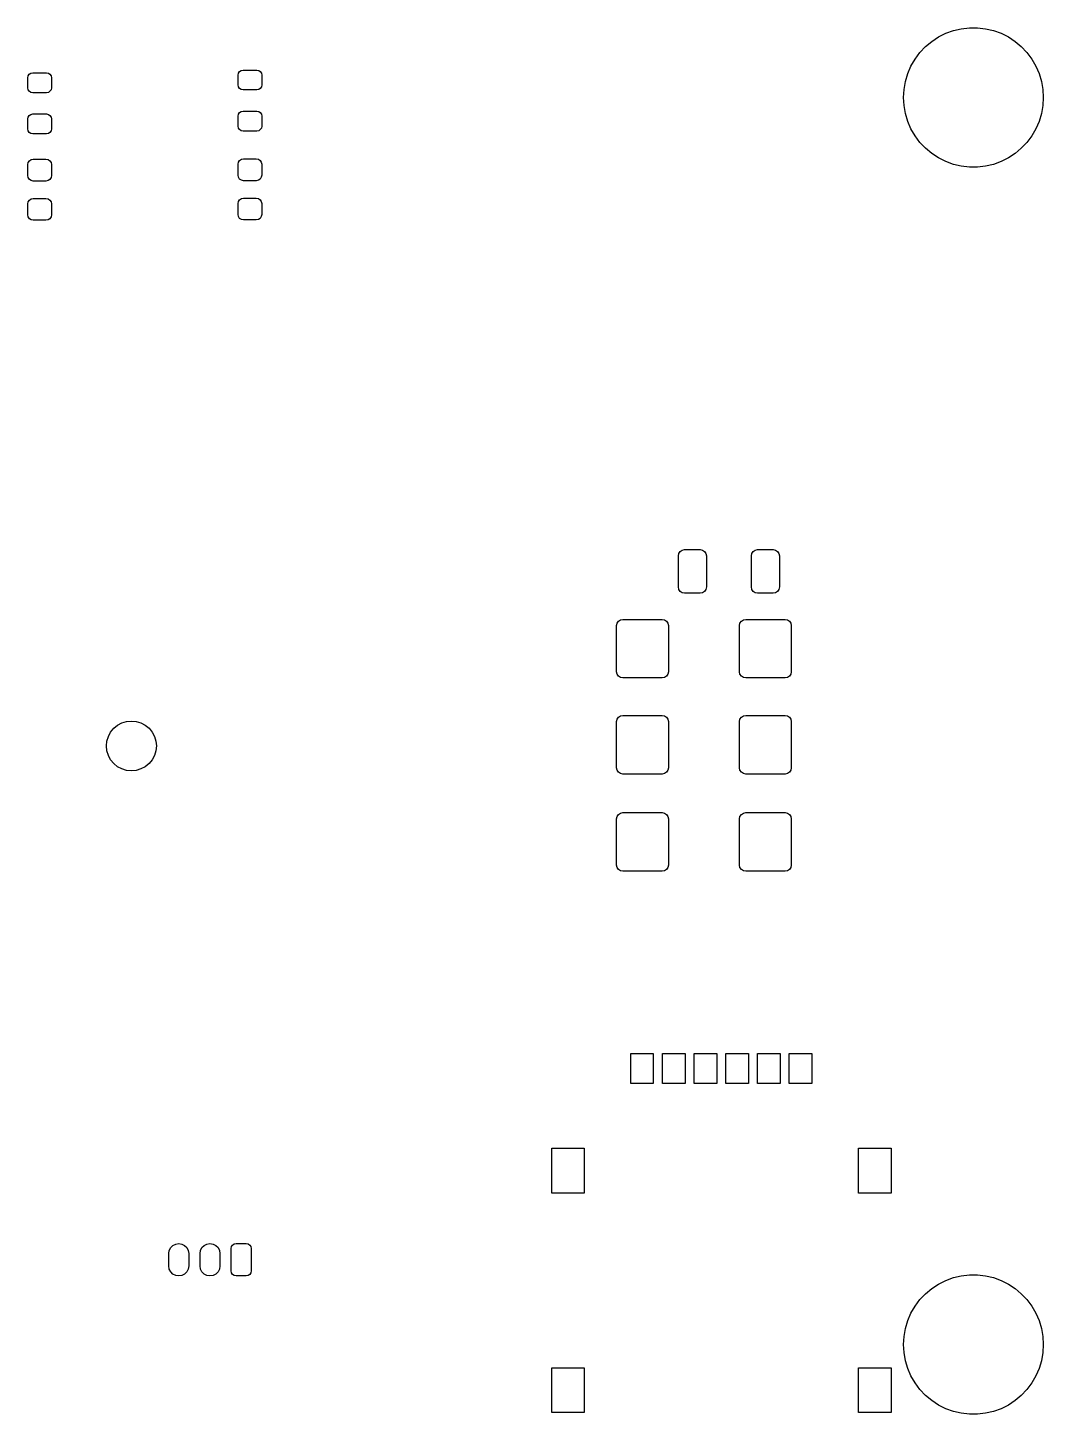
# Model space of a CAD drawing. Extents: x 102.2 to 183.8, y -142.8 to -86.6.
# Drawn here: x 143.1 to 183.8, y -142.8 to -87.2 of the extents above; entities that cross this region are included whole.
import ezdxf

# ---------------------------------------------------------------- set-up
doc = ezdxf.new("R2010")
doc.units = 0
doc.layers.add('BLACK', color=7, linetype='CONTINUOUS')

msp = doc.modelspace()

# ---------------------------------------------------------------- linework, layer by layer
at = {"layer": 'BLACK', "linetype": 'CONTINUOUS'}
for p, q in [((180.197, -87.3176), (180.514, -87.2425)), ((180.514, -87.2425), (180.837, -87.2047)), ((180.837, -87.2047), (181.163, -87.2047)), ((181.163, -87.2047), (181.486, -87.2425)), ((181.486, -87.2425), (181.803, -87.3176)), ((179.079, -87.9634), (179.328, -87.7541)), ((179.328, -87.7541), (179.6, -87.5751)), ((179.6, -87.5751), (179.891, -87.429)), ((179.891, -87.429), (180.197, -87.3176)), ((181.803, -87.3176), (182.109, -87.429)), ((182.109, -87.429), (182.4, -87.5751)), ((182.4, -87.5751), (182.672, -87.7541)), ((182.672, -87.7541), (182.921, -87.9634)), ((178.661, -88.4614), (178.855, -88.2002)), ((178.855, -88.2002), (179.079, -87.9634)), ((182.921, -87.9634), (183.145, -88.2002)), ((183.145, -88.2002), (183.339, -88.4614)), ((151.584, -88.9586), (151.648, -88.9152)), ((151.648, -88.9152), (151.725, -88.9)), ((151.725, -88.9), (152.275, -88.9)), ((152.275, -88.9), (152.352, -88.9152)), ((152.352, -88.9152), (152.416, -88.9586)), ((178.369, -89.0423), (178.498, -88.7434)), ((178.498, -88.7434), (178.661, -88.4614)), ((183.339, -88.4614), (183.502, -88.7434)), ((183.502, -88.7434), (183.631, -89.0423)), ((143.095, -89.2123), (143.11, -89.1358)), ((143.095, -89.6123), (143.095, -89.2123)), ((143.11, -89.1358), (143.154, -89.0709)), ((143.154, -89.0709), (143.218, -89.0276)), ((143.218, -89.0276), (143.295, -89.0123)), ((143.295, -89.0123), (143.845, -89.0123)), ((143.845, -89.0123), (143.922, -89.0276)), ((143.922, -89.0276), (143.986, -89.0709)), ((143.986, -89.0709), (144.03, -89.1358)), ((144.03, -89.1358), (144.045, -89.2123)), ((144.045, -89.2123), (144.045, -89.6123)), ((151.525, -89.1), (151.54, -89.0235)), ((151.525, -89.5), (151.525, -89.1)), ((151.54, -89.5765), (151.525, -89.5)), ((151.54, -89.0235), (151.584, -88.9586)), ((152.416, -88.9586), (152.46, -89.0235)), ((152.46, -89.0235), (152.475, -89.1)), ((152.475, -89.5), (152.46, -89.5765)), ((152.475, -89.1), (152.475, -89.5)), ((178.219, -89.6749), (178.275, -89.3543)), ((178.275, -89.3543), (178.369, -89.0423)), ((183.631, -89.0423), (183.725, -89.3543)), ((183.725, -89.3543), (183.781, -89.6749)), ((143.11, -89.6889), (143.095, -89.6123)), ((143.154, -89.7538), (143.11, -89.6889)), ((143.218, -89.7971), (143.154, -89.7538)), ((143.295, -89.8123), (143.218, -89.7971)), ((143.845, -89.8123), (143.295, -89.8123)), ((143.922, -89.7971), (143.845, -89.8123)), ((143.986, -89.7538), (143.922, -89.7971)), ((144.03, -89.6889), (143.986, -89.7538)), ((144.045, -89.6123), (144.03, -89.6889)), ((151.584, -89.6414), (151.54, -89.5765)), ((151.648, -89.6848), (151.584, -89.6414)), ((151.725, -89.7), (151.648, -89.6848)), ((152.275, -89.7), (151.725, -89.7)), ((152.352, -89.6848), (152.275, -89.7)), ((152.416, -89.6414), (152.352, -89.6848)), ((152.46, -89.5765), (152.416, -89.6414)), ((178.2, -90), (178.219, -89.6749)), ((178.219, -90.3251), (178.2, -90)), ((183.781, -89.6749), (183.8, -90)), ((183.8, -90), (183.781, -90.3251)), ((151.54, -90.6735), (151.584, -90.6086)), ((151.584, -90.6086), (151.648, -90.5652)), ((151.648, -90.5652), (151.725, -90.55)), ((151.725, -90.55), (152.275, -90.55)), ((152.275, -90.55), (152.352, -90.5652)), ((152.352, -90.5652), (152.416, -90.6086)), ((152.416, -90.6086), (152.46, -90.6735)), ((178.275, -90.6457), (178.219, -90.3251)), ((183.781, -90.3251), (183.725, -90.6457)), ((143.095, -90.8623), (143.11, -90.7858)), ((143.095, -91.2623), (143.095, -90.8623)), ((143.11, -90.7858), (143.154, -90.7209)), ((143.154, -90.7209), (143.218, -90.6776)), ((143.218, -90.6776), (143.295, -90.6623)), ((143.295, -90.6623), (143.845, -90.6623)), ((143.845, -90.6623), (143.922, -90.6776)), ((143.922, -90.6776), (143.986, -90.7209)), ((143.986, -90.7209), (144.03, -90.7858)), ((144.03, -90.7858), (144.045, -90.8623)), ((144.045, -90.8623), (144.045, -91.2623)), ((151.525, -90.75), (151.54, -90.6735)), ((151.525, -91.15), (151.525, -90.75)), ((151.54, -91.2265), (151.525, -91.15)), ((152.46, -90.6735), (152.475, -90.75)), ((152.475, -91.15), (152.46, -91.2265)), ((152.475, -90.75), (152.475, -91.15)), ((178.369, -90.9577), (178.275, -90.6457)), ((178.498, -91.2566), (178.369, -90.9577)), ((183.631, -90.9577), (183.502, -91.2566)), ((183.725, -90.6457), (183.631, -90.9577)), ((143.11, -91.3389), (143.095, -91.2623)), ((143.154, -91.4038), (143.11, -91.3389)), ((143.218, -91.4471), (143.154, -91.4038)), ((143.295, -91.4623), (143.218, -91.4471)), ((143.845, -91.4623), (143.295, -91.4623)), ((143.922, -91.4471), (143.845, -91.4623)), ((143.986, -91.4038), (143.922, -91.4471)), ((144.03, -91.3389), (143.986, -91.4038)), ((144.045, -91.2623), (144.03, -91.3389)), ((151.584, -91.2914), (151.54, -91.2265)), ((151.648, -91.3348), (151.584, -91.2914)), ((151.725, -91.35), (151.648, -91.3348)), ((152.275, -91.35), (151.725, -91.35)), ((152.352, -91.3348), (152.275, -91.35)), ((152.416, -91.2914), (152.352, -91.3348)), ((152.46, -91.2265), (152.416, -91.2914)), ((178.661, -91.5386), (178.498, -91.2566)), ((178.855, -91.7998), (178.661, -91.5386)), ((183.339, -91.5386), (183.145, -91.7998)), ((183.502, -91.2566), (183.339, -91.5386)), ((179.079, -92.0366), (178.855, -91.7998)), ((179.328, -92.2459), (179.079, -92.0366)), ((179.6, -92.4249), (179.328, -92.2459)), ((182.672, -92.2459), (182.4, -92.4249)), ((182.921, -92.0366), (182.672, -92.2459)), ((183.145, -91.7998), (182.921, -92.0366)), ((143.095, -92.6936), (143.112, -92.6099)), ((143.095, -93.1311), (143.095, -92.6936)), ((143.112, -92.6099), (143.159, -92.5389)), ((143.159, -92.5389), (143.23, -92.4915)), ((143.23, -92.4915), (143.314, -92.4748)), ((143.314, -92.4748), (143.826, -92.4748)), ((143.826, -92.4748), (143.91, -92.4915)), ((143.91, -92.4915), (143.981, -92.5389)), ((143.981, -92.5389), (144.028, -92.6099)), ((144.028, -92.6099), (144.045, -92.6936)), ((144.045, -92.6936), (144.045, -93.1311)), ((151.525, -92.6812), (151.542, -92.5975)), ((151.525, -93.1187), (151.525, -92.6812)), ((151.542, -92.5975), (151.589, -92.5266)), ((151.589, -92.5266), (151.66, -92.4792)), ((151.66, -92.4792), (151.744, -92.4625)), ((151.744, -92.4625), (152.256, -92.4625)), ((152.256, -92.4625), (152.34, -92.4792)), ((152.34, -92.4792), (152.411, -92.5266)), ((152.411, -92.5266), (152.458, -92.5975)), ((152.458, -92.5975), (152.475, -92.6812)), ((152.475, -92.6812), (152.475, -93.1187)), ((179.891, -92.571), (179.6, -92.4249)), ((180.197, -92.6824), (179.891, -92.571)), ((180.514, -92.7575), (180.197, -92.6824)), ((180.837, -92.7953), (180.514, -92.7575)), ((181.163, -92.7953), (180.837, -92.7953)), ((181.486, -92.7575), (181.163, -92.7953)), ((181.803, -92.6824), (181.486, -92.7575)), ((182.109, -92.571), (181.803, -92.6824)), ((182.4, -92.4249), (182.109, -92.571)), ((143.112, -93.2148), (143.095, -93.1311)), ((143.159, -93.2858), (143.112, -93.2148)), ((143.23, -93.3332), (143.159, -93.2858)), ((143.314, -93.3498), (143.23, -93.3332)), ((143.826, -93.3498), (143.314, -93.3498)), ((143.91, -93.3332), (143.826, -93.3498)), ((143.981, -93.2858), (143.91, -93.3332)), ((144.028, -93.2148), (143.981, -93.2858)), ((144.045, -93.1311), (144.028, -93.2148)), ((151.542, -93.2025), (151.525, -93.1187)), ((151.589, -93.2734), (151.542, -93.2025)), ((151.66, -93.3208), (151.589, -93.2734)), ((151.744, -93.3375), (151.66, -93.3208)), ((152.256, -93.3375), (151.744, -93.3375)), ((152.34, -93.3208), (152.256, -93.3375)), ((152.411, -93.2734), (152.34, -93.3208)), ((152.458, -93.2025), (152.411, -93.2734)), ((152.475, -93.1187), (152.458, -93.2025)), ((143.095, -94.2686), (143.112, -94.1849)), ((143.095, -94.7061), (143.095, -94.2686)), ((143.112, -94.1849), (143.159, -94.1139)), ((143.159, -94.1139), (143.23, -94.0665)), ((143.23, -94.0665), (143.314, -94.0498)), ((143.314, -94.0498), (143.826, -94.0498)), ((143.826, -94.0498), (143.91, -94.0665)), ((143.91, -94.0665), (143.981, -94.1139)), ((143.981, -94.1139), (144.028, -94.1849)), ((144.028, -94.1849), (144.045, -94.2686)), ((144.045, -94.2686), (144.045, -94.7061)), ((151.525, -94.2562), (151.542, -94.1725)), ((151.525, -94.6937), (151.525, -94.2562)), ((151.542, -94.1725), (151.589, -94.1016)), ((151.589, -94.1016), (151.66, -94.0542)), ((151.66, -94.0542), (151.744, -94.0375)), ((151.744, -94.0375), (152.256, -94.0375)), ((152.256, -94.0375), (152.34, -94.0542)), ((152.34, -94.0542), (152.411, -94.1016)), ((152.411, -94.1016), (152.458, -94.1725)), ((152.458, -94.1725), (152.475, -94.2562)), ((152.475, -94.2562), (152.475, -94.6937)), ((143.112, -94.7898), (143.095, -94.7061)), ((143.159, -94.8608), (143.112, -94.7898)), ((143.23, -94.9082), (143.159, -94.8608)), ((143.314, -94.9248), (143.23, -94.9082)), ((143.826, -94.9248), (143.314, -94.9248)), ((143.91, -94.9082), (143.826, -94.9248)), ((143.981, -94.8608), (143.91, -94.9082)), ((144.028, -94.7898), (143.981, -94.8608)), ((144.045, -94.7061), (144.028, -94.7898)), ((151.542, -94.7775), (151.525, -94.6937)), ((151.589, -94.8484), (151.542, -94.7775)), ((151.66, -94.8958), (151.589, -94.8484)), ((151.744, -94.9125), (151.66, -94.8958)), ((152.256, -94.9125), (151.744, -94.9125)), ((152.34, -94.8958), (152.256, -94.9125)), ((152.411, -94.8484), (152.34, -94.8958)), ((152.458, -94.7775), (152.411, -94.8484)), ((152.475, -94.6937), (152.458, -94.7775)), ((169.175, -108.375), (169.194, -108.279)), ((169.175, -109.625), (169.175, -108.375)), ((169.194, -108.279), (169.248, -108.198)), ((169.248, -108.198), (169.329, -108.144)), ((169.329, -108.144), (169.425, -108.125)), ((169.425, -108.125), (170.05, -108.125)), ((170.05, -108.125), (170.146, -108.144)), ((170.146, -108.144), (170.227, -108.198)), ((170.227, -108.198), (170.281, -108.279)), ((170.281, -108.279), (170.3, -108.375)), ((170.3, -108.375), (170.3, -109.625)), ((172.1, -108.375), (172.119, -108.279)), ((172.1, -109.625), (172.1, -108.375)), ((172.119, -108.279), (172.173, -108.198)), ((172.173, -108.198), (172.254, -108.144)), ((172.254, -108.144), (172.35, -108.125)), ((172.35, -108.125), (172.975, -108.125)), ((172.975, -108.125), (173.071, -108.144)), ((173.071, -108.144), (173.152, -108.198)), ((173.152, -108.198), (173.206, -108.279)), ((173.206, -108.279), (173.225, -108.375)), ((173.225, -108.375), (173.225, -109.625)), ((169.194, -109.721), (169.175, -109.625)), ((169.248, -109.802), (169.194, -109.721)), ((169.329, -109.856), (169.248, -109.802)), ((169.425, -109.875), (169.329, -109.856)), ((170.05, -109.875), (169.425, -109.875)), ((170.146, -109.856), (170.05, -109.875)), ((170.227, -109.802), (170.146, -109.856)), ((170.281, -109.721), (170.227, -109.802)), ((170.3, -109.625), (170.281, -109.721)), ((172.119, -109.721), (172.1, -109.625)), ((172.173, -109.802), (172.119, -109.721)), ((172.254, -109.856), (172.173, -109.802)), ((172.35, -109.875), (172.254, -109.856)), ((172.975, -109.875), (172.35, -109.875)), ((173.071, -109.856), (172.975, -109.875)), ((173.152, -109.802), (173.071, -109.856)), ((173.206, -109.721), (173.152, -109.802)), ((173.225, -109.625), (173.206, -109.721)), ((166.7, -111.175), (166.719, -111.079)), ((166.7, -113.025), (166.7, -111.175)), ((166.719, -111.079), (166.773, -110.998)), ((166.773, -110.998), (166.854, -110.944)), ((166.854, -110.944), (166.95, -110.925)), ((166.95, -110.925), (168.525, -110.925)), ((168.525, -110.925), (168.621, -110.944)), ((168.621, -110.944), (168.702, -110.998)), ((168.702, -110.998), (168.756, -111.079)), ((168.756, -111.079), (168.775, -111.175)), ((168.775, -111.175), (168.775, -113.025)), ((171.625, -111.175), (171.644, -111.079)), ((171.625, -113.025), (171.625, -111.175)), ((171.644, -111.079), (171.698, -110.998)), ((171.698, -110.998), (171.779, -110.944)), ((171.779, -110.944), (171.875, -110.925)), ((171.875, -110.925), (173.45, -110.925)), ((173.45, -110.925), (173.546, -110.944)), ((173.546, -110.944), (173.627, -110.998)), ((173.627, -110.998), (173.681, -111.079)), ((173.681, -111.079), (173.7, -111.175)), ((173.7, -111.175), (173.7, -113.025)), ((166.719, -113.121), (166.7, -113.025)), ((166.773, -113.202), (166.719, -113.121)), ((166.854, -113.256), (166.773, -113.202)), ((166.95, -113.275), (166.854, -113.256)), ((168.525, -113.275), (166.95, -113.275)), ((168.621, -113.256), (168.525, -113.275)), ((168.702, -113.202), (168.621, -113.256)), ((168.756, -113.121), (168.702, -113.202)), ((168.775, -113.025), (168.756, -113.121)), ((171.644, -113.121), (171.625, -113.025)), ((171.698, -113.202), (171.644, -113.121)), ((171.779, -113.256), (171.698, -113.202)), ((171.875, -113.275), (171.779, -113.256)), ((173.45, -113.275), (171.875, -113.275)), ((173.546, -113.256), (173.45, -113.275)), ((173.627, -113.202), (173.546, -113.256)), ((173.681, -113.121), (173.627, -113.202)), ((173.7, -113.025), (173.681, -113.121)), ((146.867, -115.076), (147.055, -115.019)), ((147.055, -115.019), (147.25, -115)), ((147.25, -115), (147.445, -115.019)), ((147.445, -115.019), (147.633, -115.076)), ((166.7, -115.025), (166.719, -114.929)), ((166.7, -116.875), (166.7, -115.025)), ((166.719, -114.929), (166.773, -114.848)), ((166.773, -114.848), (166.854, -114.794)), ((166.854, -114.794), (166.95, -114.775)), ((166.95, -114.775), (168.525, -114.775)), ((168.525, -114.775), (168.621, -114.794)), ((168.621, -114.794), (168.702, -114.848)), ((168.702, -114.848), (168.756, -114.929)), ((168.756, -114.929), (168.775, -115.025)), ((168.775, -115.025), (168.775, -116.875)), ((171.625, -115.025), (171.644, -114.929)), ((171.625, -116.875), (171.625, -115.025)), ((171.644, -114.929), (171.698, -114.848)), ((171.698, -114.848), (171.779, -114.794)), ((171.779, -114.794), (171.875, -114.775)), ((171.875, -114.775), (173.45, -114.775)), ((173.45, -114.775), (173.546, -114.794)), ((173.546, -114.794), (173.627, -114.848)), ((173.627, -114.848), (173.681, -114.929)), ((173.681, -114.929), (173.7, -115.025)), ((173.7, -115.025), (173.7, -116.875)), ((146.269, -115.805), (146.326, -115.617)), ((146.326, -115.617), (146.419, -115.444)), ((146.419, -115.444), (146.543, -115.293)), ((146.543, -115.293), (146.694, -115.169)), ((146.694, -115.169), (146.867, -115.076)), ((147.633, -115.076), (147.806, -115.169)), ((147.806, -115.169), (147.957, -115.293)), ((147.957, -115.293), (148.081, -115.444)), ((148.081, -115.444), (148.174, -115.617)), ((148.174, -115.617), (148.231, -115.805)), ((146.25, -116), (146.269, -115.805)), ((146.269, -116.195), (146.25, -116)), ((148.231, -115.805), (148.25, -116)), ((148.25, -116), (148.231, -116.195)), ((146.326, -116.383), (146.269, -116.195)), ((146.419, -116.556), (146.326, -116.383)), ((146.543, -116.707), (146.419, -116.556)), ((146.694, -116.831), (146.543, -116.707)), ((147.957, -116.707), (147.806, -116.831)), ((148.081, -116.556), (147.957, -116.707)), ((148.174, -116.383), (148.081, -116.556)), ((148.231, -116.195), (148.174, -116.383)), ((146.867, -116.924), (146.694, -116.831)), ((147.055, -116.981), (146.867, -116.924)), ((147.25, -117), (147.055, -116.981)), ((147.445, -116.981), (147.25, -117)), ((147.633, -116.924), (147.445, -116.981)), ((147.806, -116.831), (147.633, -116.924)), ((166.719, -116.971), (166.7, -116.875)), ((166.773, -117.052), (166.719, -116.971)), ((166.854, -117.106), (166.773, -117.052)), ((166.95, -117.125), (166.854, -117.106)), ((168.525, -117.125), (166.95, -117.125)), ((168.621, -117.106), (168.525, -117.125)), ((168.702, -117.052), (168.621, -117.106)), ((168.756, -116.971), (168.702, -117.052)), ((168.775, -116.875), (168.756, -116.971)), ((171.644, -116.971), (171.625, -116.875)), ((171.698, -117.052), (171.644, -116.971)), ((171.779, -117.106), (171.698, -117.052)), ((171.875, -117.125), (171.779, -117.106)), ((173.45, -117.125), (171.875, -117.125)), ((173.546, -117.106), (173.45, -117.125)), ((173.627, -117.052), (173.546, -117.106)), ((173.681, -116.971), (173.627, -117.052)), ((173.7, -116.875), (173.681, -116.971)), ((166.7, -118.925), (166.719, -118.829)), ((166.7, -120.775), (166.7, -118.925)), ((166.719, -118.829), (166.773, -118.748)), ((166.773, -118.748), (166.854, -118.694)), ((166.854, -118.694), (166.95, -118.675)), ((166.95, -118.675), (168.525, -118.675)), ((168.525, -118.675), (168.621, -118.694)), ((168.621, -118.694), (168.702, -118.748)), ((168.702, -118.748), (168.756, -118.829)), ((168.756, -118.829), (168.775, -118.925)), ((168.775, -118.925), (168.775, -120.775)), ((171.625, -118.925), (171.644, -118.829)), ((171.625, -120.775), (171.625, -118.925)), ((171.644, -118.829), (171.698, -118.748)), ((171.698, -118.748), (171.779, -118.694)), ((171.779, -118.694), (171.875, -118.675)), ((171.875, -118.675), (173.45, -118.675)), ((173.45, -118.675), (173.546, -118.694)), ((173.546, -118.694), (173.627, -118.748)), ((173.627, -118.748), (173.681, -118.829)), ((173.681, -118.829), (173.7, -118.925)), ((173.7, -118.925), (173.7, -120.775)), ((166.719, -120.871), (166.7, -120.775)), ((166.773, -120.952), (166.719, -120.871)), ((166.854, -121.006), (166.773, -120.952)), ((166.95, -121.025), (166.854, -121.006)), ((168.525, -121.025), (166.95, -121.025)), ((168.621, -121.006), (168.525, -121.025)), ((168.702, -120.952), (168.621, -121.006)), ((168.756, -120.871), (168.702, -120.952)), ((168.775, -120.775), (168.756, -120.871)), ((171.644, -120.871), (171.625, -120.775)), ((171.698, -120.952), (171.644, -120.871)), ((171.779, -121.006), (171.698, -120.952)), ((171.875, -121.025), (171.779, -121.006)), ((173.45, -121.025), (171.875, -121.025)), ((173.546, -121.006), (173.45, -121.025)), ((173.627, -120.952), (173.546, -121.006)), ((173.681, -120.871), (173.627, -120.952)), ((173.7, -120.775), (173.681, -120.871)), ((167.27, -129.53), (167.27, -128.33)), ((167.27, -128.33), (168.17, -128.33)), ((168.17, -128.33), (168.17, -129.53)), ((168.54, -129.53), (168.54, -128.33)), ((168.54, -128.33), (169.44, -128.33)), ((169.44, -128.33), (169.44, -129.53)), ((169.81, -129.53), (169.81, -128.33)), ((169.81, -128.33), (170.71, -128.33)), ((170.71, -128.33), (170.71, -129.53)), ((171.08, -129.53), (171.08, -128.33)), ((171.08, -128.33), (171.98, -128.33)), ((171.98, -128.33), (171.98, -129.53)), ((172.35, -129.53), (172.35, -128.33)), ((172.35, -128.33), (173.25, -128.33)), ((173.25, -128.33), (173.25, -129.53)), ((173.62, -129.53), (173.62, -128.33)), ((173.62, -128.33), (174.52, -128.33)), ((174.52, -128.33), (174.52, -129.53)), ((168.17, -129.53), (167.27, -129.53)), ((169.44, -129.53), (168.54, -129.53)), ((170.71, -129.53), (169.81, -129.53)), ((171.98, -129.53), (171.08, -129.53)), ((173.25, -129.53), (172.35, -129.53)), ((174.52, -129.53), (173.62, -129.53)), ((164.1, -133.93), (164.1, -132.13)), ((164.1, -132.13), (165.4, -132.13)), ((165.4, -132.13), (165.4, -133.93)), ((176.4, -133.93), (176.4, -132.13)), ((176.4, -132.13), (177.7, -132.13)), ((177.7, -132.13), (177.7, -133.93)), ((165.4, -133.93), (164.1, -133.93)), ((177.7, -133.93), (176.4, -133.93)), ((148.77, -136.226), (148.826, -136.115)), ((148.826, -136.115), (148.915, -136.026)), ((148.915, -136.026), (149.026, -135.97)), ((149.026, -135.97), (149.15, -135.95)), ((149.15, -135.95), (149.274, -135.97)), ((149.274, -135.97), (149.385, -136.026)), ((149.385, -136.026), (149.474, -136.115)), ((149.474, -136.115), (149.53, -136.226)), ((150.02, -136.226), (150.076, -136.115)), ((150.076, -136.115), (150.165, -136.026)), ((150.165, -136.026), (150.276, -135.97)), ((150.276, -135.97), (150.4, -135.95)), ((150.4, -135.95), (150.524, -135.97)), ((150.524, -135.97), (150.635, -136.026)), ((150.635, -136.026), (150.724, -136.115)), ((150.724, -136.115), (150.78, -136.226)), ((151.25, -136.15), (151.265, -136.073)), ((151.25, -137.05), (151.25, -136.15)), ((151.265, -136.073), (151.309, -136.009)), ((151.309, -136.009), (151.373, -135.965)), ((151.373, -135.965), (151.45, -135.95)), ((151.45, -135.95), (151.85, -135.95)), ((151.85, -135.95), (151.927, -135.965)), ((151.927, -135.965), (151.991, -136.009)), ((151.991, -136.009), (152.035, -136.073)), ((152.035, -136.073), (152.05, -136.15)), ((152.05, -136.15), (152.05, -137.05)), ((148.75, -136.35), (148.77, -136.226)), ((148.75, -136.85), (148.75, -136.35)), ((149.53, -136.226), (149.55, -136.35)), ((149.55, -136.35), (149.55, -136.85)), ((150, -136.35), (150.02, -136.226)), ((150, -136.85), (150, -136.35)), ((150.78, -136.226), (150.8, -136.35)), ((150.8, -136.35), (150.8, -136.85)), ((148.77, -136.974), (148.75, -136.85)), ((148.826, -137.085), (148.77, -136.974)), ((148.915, -137.174), (148.826, -137.085)), ((149.026, -137.23), (148.915, -137.174)), ((149.15, -137.25), (149.026, -137.23)), ((149.274, -137.23), (149.15, -137.25)), ((149.385, -137.174), (149.274, -137.23)), ((149.474, -137.085), (149.385, -137.174)), ((149.53, -136.974), (149.474, -137.085)), ((149.55, -136.85), (149.53, -136.974)), ((150.02, -136.974), (150, -136.85)), ((150.076, -137.085), (150.02, -136.974)), ((150.165, -137.174), (150.076, -137.085)), ((150.276, -137.23), (150.165, -137.174)), ((150.4, -137.25), (150.276, -137.23)), ((150.524, -137.23), (150.4, -137.25)), ((150.635, -137.174), (150.524, -137.23)), ((150.724, -137.085), (150.635, -137.174)), ((150.78, -136.974), (150.724, -137.085)), ((150.8, -136.85), (150.78, -136.974)), ((151.265, -137.127), (151.25, -137.05)), ((151.309, -137.191), (151.265, -137.127)), ((151.373, -137.235), (151.309, -137.191)), ((151.45, -137.25), (151.373, -137.235)), ((151.85, -137.25), (151.45, -137.25)), ((151.927, -137.235), (151.85, -137.25)), ((151.991, -137.191), (151.927, -137.235)), ((152.035, -137.127), (151.991, -137.191)), ((152.05, -137.05), (152.035, -137.127)), ((180.197, -137.318), (180.514, -137.243)), ((180.514, -137.243), (180.837, -137.205)), ((180.837, -137.205), (181.163, -137.205)), ((181.163, -137.205), (181.486, -137.243)), ((181.486, -137.243), (181.803, -137.318)), ((179.079, -137.963), (179.328, -137.754)), ((179.328, -137.754), (179.6, -137.575)), ((179.6, -137.575), (179.891, -137.429)), ((179.891, -137.429), (180.197, -137.318)), ((181.803, -137.318), (182.109, -137.429)), ((182.109, -137.429), (182.4, -137.575)), ((182.4, -137.575), (182.672, -137.754)), ((182.672, -137.754), (182.921, -137.963)), ((178.661, -138.461), (178.855, -138.2)), ((178.855, -138.2), (179.079, -137.963)), ((182.921, -137.963), (183.145, -138.2)), ((183.145, -138.2), (183.339, -138.461)), ((178.369, -139.042), (178.498, -138.743)), ((178.498, -138.743), (178.661, -138.461)), ((183.339, -138.461), (183.502, -138.743)), ((183.502, -138.743), (183.631, -139.042)), ((178.219, -139.675), (178.275, -139.354)), ((178.275, -139.354), (178.369, -139.042)), ((183.631, -139.042), (183.725, -139.354)), ((183.725, -139.354), (183.781, -139.675)), ((178.2, -140), (178.219, -139.675)), ((178.219, -140.325), (178.2, -140)), ((183.781, -139.675), (183.8, -140)), ((183.8, -140), (183.781, -140.325)), ((178.275, -140.646), (178.219, -140.325)), ((183.781, -140.325), (183.725, -140.646)), ((164.1, -142.73), (164.1, -140.93)), ((164.1, -140.93), (165.4, -140.93)), ((165.4, -140.93), (165.4, -142.73)), ((176.4, -142.73), (176.4, -140.93)), ((176.4, -140.93), (177.7, -140.93)), ((177.7, -140.93), (177.7, -142.73)), ((178.369, -140.958), (178.275, -140.646)), ((178.498, -141.257), (178.369, -140.958)), ((183.631, -140.958), (183.502, -141.257)), ((183.725, -140.646), (183.631, -140.958)), ((178.661, -141.539), (178.498, -141.257)), ((178.855, -141.8), (178.661, -141.539)), ((183.339, -141.539), (183.145, -141.8)), ((183.502, -141.257), (183.339, -141.539)), ((179.079, -142.037), (178.855, -141.8)), ((179.328, -142.246), (179.079, -142.037)), ((179.6, -142.425), (179.328, -142.246)), ((182.672, -142.246), (182.4, -142.425)), ((182.921, -142.037), (182.672, -142.246)), ((183.145, -141.8), (182.921, -142.037)), ((165.4, -142.73), (164.1, -142.73)), ((177.7, -142.73), (176.4, -142.73)), ((179.891, -142.571), (179.6, -142.425)), ((180.197, -142.682), (179.891, -142.571)), ((180.514, -142.757), (180.197, -142.682)), ((180.837, -142.795), (180.514, -142.757)), ((181.163, -142.795), (180.837, -142.795)), ((181.486, -142.757), (181.163, -142.795)), ((181.803, -142.682), (181.486, -142.757)), ((182.109, -142.571), (181.803, -142.682)), ((182.4, -142.425), (182.109, -142.571))]:
    msp.add_line(p, q, dxfattribs=at)

doc.saveas('drawing.dxf')
